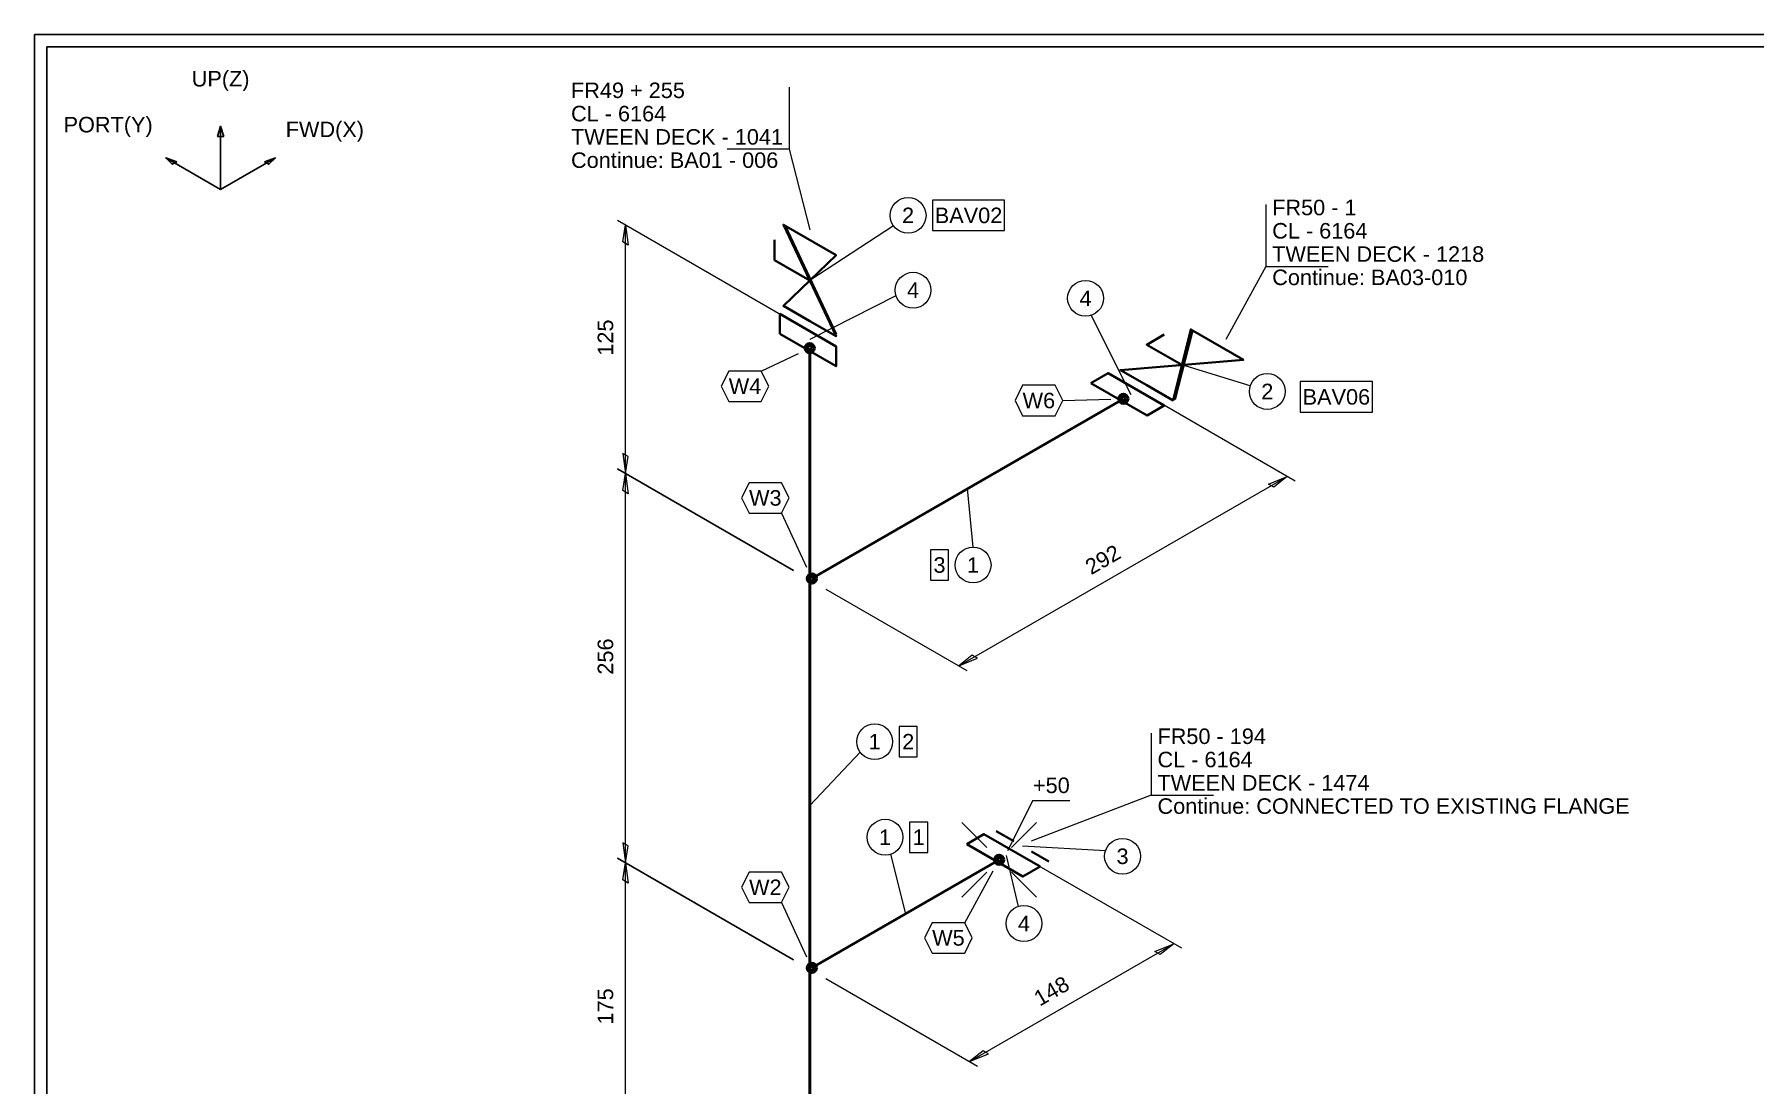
# Model space of a CAD drawing. Header units: millimetres. Extents: x 0 to 420, y 0 to 297.
# Drawn here: x 0 to 277.1, y 127.8 to 297 of the extents above; entities that cross this region are included whole.
import ezdxf
from ezdxf.enums import TextEntityAlignment as Align

# ---------------------------------------------------------------- set-up
doc = ezdxf.new("R2010")
doc.units = ezdxf.units.MM
for name, color, linetype in [('I_Coordinates', 11, 'Continuous'), ('I_CutNumbers', 10, 'Continuous'), ('I_Dimensions', 4, 'Continuous'), ('I_OtherComponents', 2, 'Continuous'), ('I_PartNumbers', 9, 'Continuous'), ('I_Pipes', 1, 'Continuous'), ('I_Tags', 8, 'Continuous'), ('SymbolsOnDrawingSheet', 1, 'Continuous')]:
    doc.layers.add(name, color=color, linetype=linetype)
doc.styles.add('Cadmatic Default Text', font='arial.ttf')

# ---------------------------------------------------------------- blocks, each defined once
blk = doc.blocks.new('SEDS_SPOOL_FORMAT_Gol_6')
at = {"layer": 'SymbolsOnDrawingSheet', "linetype": 'ByBlock', "lineweight": -3, "flags": 128}
for points in [[(0, 297), (420, 297), (420, 0), (0, 0), (0, 297)], [(418.01, 295.01), (2, 295.01)], [(2, 295.01), (2, 2)]]:
    blk.add_lwpolyline(points, dxfattribs=at)
blk = doc.blocks.new('BA01726636990_PRT_55_3')
at = {"layer": 'I_OtherComponents', "linetype": 'ByBlock', "lineweight": 35}
blk.add_line((94.01, 225.39), (85.81, 242.87), dxfattribs=at)
at = {"layer": 'I_OtherComponents', "linetype": 'ByBlock', "lineweight": 35, "flags": 128}
for points in [[(89.77, 227.51), (85.53, 229.96), (94.01, 238.13), (85.53, 243.03), (94.01, 225.07), (89.77, 227.51)], [(89.77, 234.05), (84.11, 237.31), (84.11, 240.58)]]:
    blk.add_lwpolyline(points, dxfattribs=at)
at = {"layer": 'I_OtherComponents', "flags": 1}
blk.add_attdef('ValvePos', (89.77, 234.05), '', height=2.5, dxfattribs=at)
blk = doc.blocks.new('BA01726636990_PRT_56_3')
at = {"layer": 'I_OtherComponents', "linetype": 'ByBlock', "lineweight": 35, "flags": 128}
blk.add_lwpolyline([(84.96, 225.44), (84.96, 228.66), (94.01, 223.43), (94.01, 220.22), (84.96, 225.44)], dxfattribs=at)
at = {"layer": 'I_OtherComponents', "linetype": 'ByBlock', "lineweight": 50}
for radius in [0.75, 0.375]:
    blk.add_circle((89.77, 223.16), radius, dxfattribs=at)
blk = doc.blocks.new('BA01726636990_PRT_57_3')
at = {"layer": 'I_Pipes', "linetype": 'ByBlock', "lineweight": 50}
blk.add_line((89.77, 75.81), (89.77, 223.16), dxfattribs=at)
blk = doc.blocks.new('BA01726636990_PRT_73_3')
at = {"layer": 'I_OtherComponents', "linetype": 'ByBlock', "lineweight": 35}
blk.add_line((148.6, 214.89), (151.43, 225.99), dxfattribs=at)
at = {"layer": 'I_OtherComponents', "linetype": 'ByBlock', "lineweight": 35, "flags": 128}
for points in [[(144.07, 217.18), (139.83, 219.62), (159.63, 221.26), (151.15, 226.16), (148.32, 214.73), (144.07, 217.18)], [(149.73, 220.44), (144.07, 223.71), (146.9, 225.34)]]:
    blk.add_lwpolyline(points, dxfattribs=at)
at = {"layer": 'I_OtherComponents', "flags": 1}
blk.add_attdef('ValvePos', (149.73, 220.44), '', height=2.5, dxfattribs=at)
blk = doc.blocks.new('BA01726636990_PRT_74_3')
at = {"layer": 'I_OtherComponents', "linetype": 'ByBlock', "lineweight": 35, "flags": 128}
blk.add_lwpolyline([(135.07, 217.53), (137.85, 219.13), (146.9, 213.91), (144.12, 212.3), (135.07, 217.53)], dxfattribs=at)
at = {"layer": 'I_OtherComponents', "linetype": 'ByBlock', "lineweight": 50}
for radius in [0.75, 0.375]:
    blk.add_circle((140.3, 215), radius, dxfattribs=at)
blk = doc.blocks.new('BA01726636990_PRT_75_3')
at = {"layer": 'I_Pipes', "linetype": 'ByBlock', "lineweight": 50}
blk.add_line((140.3, 215), (90.12, 186.03), dxfattribs=at)
blk = doc.blocks.new('BA01726636990_PRT_83_3')
at = {"layer": 'I_OtherComponents', "linetype": 'ByBlock', "lineweight": 35, "flags": 128}
blk.add_lwpolyline([(115.06, 143.24), (117.84, 144.85), (126.89, 139.62), (124.11, 138.02), (115.06, 143.24)], dxfattribs=at)
at = {"layer": 'I_OtherComponents', "linetype": 'ByBlock', "lineweight": 50}
for radius in [0.75, 0.375]:
    blk.add_circle((120.29, 140.71), radius, dxfattribs=at)
blk = doc.blocks.new('BA01726636990_PRT_84_3')
at = {"layer": 'I_Pipes', "linetype": 'ByBlock', "lineweight": 50}
blk.add_line((120.29, 140.71), (90.12, 123.29), dxfattribs=at)
blk = doc.blocks.new('BA01726636990_PRT_92_3')
at = {"layer": 'I_OtherComponents', "linetype": 'ByBlock', "lineweight": 35}
for p, q in [((122.65, 143.71), (119.82, 145.34)), ((128.31, 140.44), (125.48, 142.07))]:
    blk.add_line(p, q, dxfattribs=at)
blk = doc.blocks.new('BA01726636990_DIM_0_3')
at = {"layer": 'I_Dimensions', "linetype": 'ByBlock', "lineweight": 0}
for p, q in [((58.81, 140.96), (87.17, 124.59)), ((60.11, 90.21), (60.11, 140.21)), ((87.17, 74.59), (58.81, 90.96))]:
    blk.add_line(p, q, dxfattribs=at)
at = {"layer": 'I_Dimensions', "linetype": 'ByBlock', "lineweight": 0, "flags": 128}
for points in [[(60.11, 140.21), (60.54, 136.96), (59.67, 137.46), (60.11, 140.21)], [(60.11, 90.21), (60.54, 92.96), (59.67, 93.46), (60.11, 90.21)]]:
    blk.add_lwpolyline(points, dxfattribs=at)
at = {"layer": 'I_Dimensions', "linetype": 'ByBlock', "lineweight": 0, "style": 'Cadmatic Default Text'}
blk.add_text('175', height=2.5, rotation=90, dxfattribs=at).set_placement((56.86, 117.09), align=Align.MIDDLE_CENTER)
blk = doc.blocks.new('BA01726636990_DIM_1_3')
at = {"layer": 'I_Dimensions', "linetype": 'ByBlock', "lineweight": 0}
for p, q in [((58.81, 203.7), (87.17, 187.32)), ((60.11, 140.21), (60.11, 202.95)), ((87.17, 124.59), (58.81, 140.96))]:
    blk.add_line(p, q, dxfattribs=at)
at = {"layer": 'I_Dimensions', "linetype": 'ByBlock', "lineweight": 0, "flags": 128}
for points in [[(60.11, 202.95), (60.54, 199.7), (59.67, 200.2), (60.11, 202.95)], [(60.11, 140.21), (60.54, 142.96), (59.67, 143.46), (60.11, 140.21)]]:
    blk.add_lwpolyline(points, dxfattribs=at)
at = {"layer": 'I_Dimensions', "linetype": 'ByBlock', "lineweight": 0, "style": 'Cadmatic Default Text'}
blk.add_text('256', height=2.5, rotation=90, dxfattribs=at).set_placement((56.86, 173.46), align=Align.MIDDLE_CENTER)
blk = doc.blocks.new('BA01726636990_DIM_2_3')
at = {"layer": 'I_Dimensions', "linetype": 'ByBlock', "lineweight": 0}
for p, q in [((167.99, 201.73), (145.26, 214.86)), ((113.8, 171.95), (166.69, 202.48)), ((92.37, 184.32), (115.1, 171.2))]:
    blk.add_line(p, q, dxfattribs=at)
at = {"layer": 'I_Dimensions', "linetype": 'ByBlock', "lineweight": 0, "flags": 128}
for points in [[(166.69, 202.48), (164.53, 200.73), (163.66, 201.23), (166.69, 202.48)], [(113.8, 171.95), (116.83, 173.2), (115.97, 173.7), (113.8, 171.95)]]:
    blk.add_lwpolyline(points, dxfattribs=at)
at = {"layer": 'I_Dimensions', "linetype": 'ByBlock', "lineweight": 0, "style": 'Cadmatic Default Text'}
blk.add_text('292', height=2.5, rotation=30, dxfattribs=at).set_placement((137, 189.09), align=Align.MIDDLE_CENTER)
blk = doc.blocks.new('BA01726636990_DIM_3_3')
at = {"layer": 'I_Dimensions', "linetype": 'ByBlock', "lineweight": 0}
for p, q in [((149.71, 126.45), (125.25, 140.57)), ((115.53, 108.21), (148.41, 127.2)), ((92.37, 121.59), (116.83, 107.46))]:
    blk.add_line(p, q, dxfattribs=at)
at = {"layer": 'I_Dimensions', "linetype": 'ByBlock', "lineweight": 0, "flags": 128}
for points in [[(148.41, 127.2), (146.25, 125.45), (145.38, 125.95), (148.41, 127.2)], [(115.53, 108.21), (118.56, 109.46), (117.7, 109.96), (115.53, 108.21)]]:
    blk.add_lwpolyline(points, dxfattribs=at)
at = {"layer": 'I_Dimensions', "linetype": 'ByBlock', "lineweight": 0, "style": 'Cadmatic Default Text'}
blk.add_text('148', height=2.5, rotation=30, dxfattribs=at).set_placement((128.73, 119.58), align=Align.MIDDLE_CENTER)
blk = doc.blocks.new('BA01726636990_DIM_4_3')
at = {"layer": 'I_Dimensions', "linetype": 'ByBlock', "lineweight": 0}
for p, q in [((58.81, 243.76), (87.17, 227.38)), ((60.11, 202.95), (60.11, 243.01)), ((87.17, 187.32), (58.81, 203.7))]:
    blk.add_line(p, q, dxfattribs=at)
at = {"layer": 'I_Dimensions', "linetype": 'ByBlock', "lineweight": 0, "flags": 128}
for points in [[(60.11, 243.01), (60.54, 239.76), (59.67, 240.26), (60.11, 243.01)], [(60.11, 202.95), (60.54, 205.7), (59.67, 206.2), (60.11, 202.95)]]:
    blk.add_lwpolyline(points, dxfattribs=at)
at = {"layer": 'I_Dimensions', "linetype": 'ByBlock', "lineweight": 0, "style": 'Cadmatic Default Text'}
blk.add_text('125', height=2.5, rotation=90, dxfattribs=at).set_placement((56.86, 224.85), align=Align.MIDDLE_CENTER)
blk = doc.blocks.new('BA01726636990_CRD_0_3')
at = {"layer": 'I_Coordinates', "linetype": 'ByBlock', "lineweight": 0}
blk.add_line((86.48, 255.19), (89.77, 242.21), dxfattribs=at)
at = {"layer": 'I_Coordinates', "linetype": 'ByBlock', "lineweight": 0, "flags": 128}
blk.add_lwpolyline([(86.48, 265.19), (86.48, 255.19), (76.48, 255.19)], dxfattribs=at)
at = {"layer": 'I_Coordinates', "linetype": 'ByBlock', "lineweight": 0, "style": 'Cadmatic Default Text'}
for s, p in [('FR49 + 255', (51.32, 263.44)), ('CL - 6164', (51.32, 259.69)), ('TWEEN DECK - 1041', (51.32, 255.94)), ('Continue: BA01 - 006', (51.32, 252.19))]:
    blk.add_text(s, height=2.5, dxfattribs=at).set_placement(p)
blk = doc.blocks.new('BA01726636990_CRD_1_3')
at = {"layer": 'I_Coordinates', "linetype": 'ByBlock', "lineweight": 0}
blk.add_line((163.28, 236.31), (156.8, 224.52), dxfattribs=at)
at = {"layer": 'I_Coordinates', "linetype": 'ByBlock', "lineweight": 0, "flags": 128}
blk.add_lwpolyline([(163.28, 246.31), (163.28, 236.31), (173.28, 236.31)], dxfattribs=at)
at = {"layer": 'I_Coordinates', "linetype": 'ByBlock', "lineweight": 0, "style": 'Cadmatic Default Text'}
for s, p in [('FR50 - 1', (164.28, 244.56)), ('CL - 6164', (164.28, 240.81)), ('TWEEN DECK - 1218', (164.28, 237.06)), ('Continue: BA03-010', (164.28, 233.31))]:
    blk.add_text(s, height=2.5, dxfattribs=at).set_placement(p)
blk = doc.blocks.new('BA01726636990_PTN_0_3')
at = {"layer": 'I_PartNumbers', "linetype": 'ByBlock', "lineweight": 0}
blk.add_line((103.28, 242.84), (89.77, 234.05), dxfattribs=at)
blk.add_circle((105.62, 244.54), 2.89, dxfattribs=at)
at = {"layer": 'I_PartNumbers', "linetype": 'ByBlock', "lineweight": 0, "style": 'Cadmatic Default Text'}
blk.add_text('2', height=2.5, dxfattribs=at).set_placement((105.62, 244.54), align=Align.MIDDLE_CENTER)
blk = doc.blocks.new('BA01726636990_PTN_1_3')
at = {"layer": 'I_PartNumbers', "linetype": 'ByBlock', "lineweight": 0}
blk.add_line((103.67, 231.59), (89.77, 224.52), dxfattribs=at)
blk.add_circle((106.42, 232.48), 2.89, dxfattribs=at)
at = {"layer": 'I_PartNumbers', "linetype": 'ByBlock', "lineweight": 0, "style": 'Cadmatic Default Text'}
blk.add_text('4', height=2.5, dxfattribs=at).set_placement((106.42, 232.48), align=Align.MIDDLE_CENTER)
blk = doc.blocks.new('BA01726636990_PTN_2_3')
at = {"layer": 'I_PartNumbers', "linetype": 'ByBlock', "lineweight": 0}
blk.add_line((135.11, 228.43), (141.48, 215.68), dxfattribs=at)
blk.add_circle((134.21, 231.18), 2.89, dxfattribs=at)
at = {"layer": 'I_PartNumbers', "linetype": 'ByBlock', "lineweight": 0, "style": 'Cadmatic Default Text'}
blk.add_text('4', height=2.5, dxfattribs=at).set_placement((134.21, 231.18), align=Align.MIDDLE_CENTER)
blk = doc.blocks.new('BA01726636990_PTN_3_3')
at = {"layer": 'I_PartNumbers', "linetype": 'ByBlock', "lineweight": 0}
blk.add_line((116.09, 191.1), (115.21, 200.51), dxfattribs=at)
blk.add_circle((116.09, 188.21), 2.89, dxfattribs=at)
at = {"layer": 'I_PartNumbers', "linetype": 'ByBlock', "lineweight": 0, "style": 'Cadmatic Default Text'}
blk.add_text('1', height=2.5, dxfattribs=at).set_placement((116.09, 188.21), align=Align.MIDDLE_CENTER)
blk = doc.blocks.new('BA01726636990_PTN_4_3')
at = {"layer": 'I_PartNumbers', "linetype": 'ByBlock', "lineweight": 0}
blk.add_line((160.74, 217.07), (149.73, 220.44), dxfattribs=at)
blk.add_circle((163.49, 216.17), 2.89, dxfattribs=at)
at = {"layer": 'I_PartNumbers', "linetype": 'ByBlock', "lineweight": 0, "style": 'Cadmatic Default Text'}
blk.add_text('2', height=2.5, dxfattribs=at).set_placement((163.49, 216.17), align=Align.MIDDLE_CENTER)
blk = doc.blocks.new('BA01726636990_PTN_6_3')
at = {"layer": 'I_PartNumbers', "linetype": 'ByBlock', "lineweight": 0}
blk.add_line((123.4, 133.2), (121.47, 141.39), dxfattribs=at)
blk.add_circle((124.29, 130.45), 2.89, dxfattribs=at)
at = {"layer": 'I_PartNumbers', "linetype": 'ByBlock', "lineweight": 0, "style": 'Cadmatic Default Text'}
blk.add_text('4', height=2.5, dxfattribs=at).set_placement((124.29, 130.45), align=Align.MIDDLE_CENTER)
blk = doc.blocks.new('BA01726636990_PTN_8_3')
at = {"layer": 'I_PartNumbers', "linetype": 'ByBlock', "lineweight": 0}
blk.add_line((97.9, 158.04), (89.77, 149.48), dxfattribs=at)
blk.add_circle((100.24, 159.74), 2.89, dxfattribs=at)
at = {"layer": 'I_PartNumbers', "linetype": 'ByBlock', "lineweight": 0, "style": 'Cadmatic Default Text'}
blk.add_text('1', height=2.5, dxfattribs=at).set_placement((100.24, 159.74), align=Align.MIDDLE_CENTER)
blk = doc.blocks.new('BA01726636990_PTN_9_3')
at = {"layer": 'I_PartNumbers', "linetype": 'ByBlock', "lineweight": 0}
blk.add_line((102.8, 141.6), (105.21, 132), dxfattribs=at)
blk.add_circle((101.91, 144.35), 2.89, dxfattribs=at)
at = {"layer": 'I_PartNumbers', "linetype": 'ByBlock', "lineweight": 0, "style": 'Cadmatic Default Text'}
blk.add_text('1', height=2.5, dxfattribs=at).set_placement((101.91, 144.35), align=Align.MIDDLE_CENTER)
blk = doc.blocks.new('BA01726636990_CUT_10_3')
at = {"layer": 'I_CutNumbers', "linetype": 'ByBlock', "lineweight": 0, "flags": 128}
blk.add_lwpolyline([(112.15, 185.76), (112.15, 190.66), (109.21, 190.66), (109.21, 185.76), (112.15, 185.76)], dxfattribs=at)
at = {"layer": 'I_CutNumbers', "linetype": 'ByBlock', "lineweight": 0, "style": 'Cadmatic Default Text'}
blk.add_text('3', height=2.5, dxfattribs=at).set_placement((110.68, 188.21), align=Align.MIDDLE_CENTER)
blk = doc.blocks.new('BA01726636990_CUT_11_3')
at = {"layer": 'I_CutNumbers', "linetype": 'ByBlock', "lineweight": 0, "flags": 128}
blk.add_lwpolyline([(107.11, 157.29), (107.11, 162.19), (104.17, 162.19), (104.17, 157.29), (107.11, 157.29)], dxfattribs=at)
at = {"layer": 'I_CutNumbers', "linetype": 'ByBlock', "lineweight": 0, "style": 'Cadmatic Default Text'}
blk.add_text('2', height=2.5, dxfattribs=at).set_placement((105.64, 159.74), align=Align.MIDDLE_CENTER)
blk = doc.blocks.new('BA01726636990_CUT_12_3')
at = {"layer": 'I_CutNumbers', "linetype": 'ByBlock', "lineweight": 0, "flags": 128}
blk.add_lwpolyline([(108.78, 141.9), (108.78, 146.8), (105.84, 146.8), (105.84, 141.9), (108.78, 141.9)], dxfattribs=at)
at = {"layer": 'I_CutNumbers', "linetype": 'ByBlock', "lineweight": 0, "style": 'Cadmatic Default Text'}
blk.add_text('1', height=2.5, dxfattribs=at).set_placement((107.31, 144.35), align=Align.MIDDLE_CENTER)
blk = doc.blocks.new('BA01726636990_vpo_13_3')
at = {"layer": 'I_Tags', "linetype": 'ByBlock', "lineweight": 0, "flags": 128}
blk.add_lwpolyline([(121.17, 242.09), (121.17, 246.99), (109.56, 246.99), (109.56, 242.09), (121.17, 242.09)], dxfattribs=at)
at = {"layer": 'I_Tags', "linetype": 'ByBlock', "lineweight": 0, "style": 'Cadmatic Default Text'}
blk.add_text('BAV02', height=2.5, dxfattribs=at).set_placement((115.36, 244.54), align=Align.MIDDLE_CENTER)
blk = doc.blocks.new('BA01726636990_vpo_14_3')
at = {"layer": 'I_Tags', "linetype": 'ByBlock', "lineweight": 0, "flags": 128}
blk.add_lwpolyline([(180.43, 212.85), (180.43, 217.75), (168.81, 217.75), (168.81, 212.85), (180.43, 212.85)], dxfattribs=at)
at = {"layer": 'I_Tags', "linetype": 'ByBlock', "lineweight": 0, "style": 'Cadmatic Default Text'}
blk.add_text('BAV06', height=2.5, dxfattribs=at).set_placement((174.62, 215.3), align=Align.MIDDLE_CENTER)
blk = doc.blocks.new('Pi_Weld_0')
at = {"layer": 'I_Tags', "linetype": 'ByBlock', "lineweight": 0, "flags": 128}
for points in [[(-2.62, 2.45), (-3.84, 0)], [(-3.84, 0), (-2.62, -2.45)], [(2.62, 2.45), (-2.62, 2.45)], [(3.84, 0), (2.62, 2.45)], [(2.62, -2.45), (3.84, 0)], [(-2.62, -2.45), (2.62, -2.45)], [(2.62, -2.45), (6.66, -11.18)]]:
    blk.add_lwpolyline(points, dxfattribs=at)
at = {"layer": 'I_Tags', "linetype": 'ByBlock', "lineweight": 0, "style": 'Cadmatic Default Text'}
blk.add_text('W3', height=2.5, dxfattribs=at).set_placement((0, 0), align=Align.MIDDLE_CENTER)
blk = doc.blocks.new('Pi_Weld_1')
at = {"layer": 'I_Tags', "linetype": 'ByBlock', "lineweight": 0, "flags": 128}
for points in [[(-2.62, 2.45), (-3.84, 0)], [(-3.84, 0), (-2.62, -2.45)], [(2.62, 2.45), (-2.62, 2.45)], [(3.84, 0), (2.62, 2.45)], [(2.62, -2.45), (3.84, 0)], [(-2.62, -2.45), (2.62, -2.45)], [(2.62, -2.45), (6.66, -11.18)]]:
    blk.add_lwpolyline(points, dxfattribs=at)
at = {"layer": 'I_Tags', "linetype": 'ByBlock', "lineweight": 0, "style": 'Cadmatic Default Text'}
blk.add_text('W2', height=2.5, dxfattribs=at).set_placement((0, 0), align=Align.MIDDLE_CENTER)
blk = doc.blocks.new('Pi_Weld_2')
at = {"layer": 'I_Tags', "linetype": 'ByBlock', "lineweight": 0, "flags": 128}
for points in [[(2.62, 2.45), (7.21, 10.83)], [(-2.62, 2.45), (-3.84, 0)], [(-3.84, 0), (-2.62, -2.45)], [(2.62, 2.45), (-2.62, 2.45)], [(3.84, 0), (2.62, 2.45)], [(2.62, -2.45), (3.84, 0)], [(-2.62, -2.45), (2.62, -2.45)]]:
    blk.add_lwpolyline(points, dxfattribs=at)
at = {"layer": 'I_Tags', "linetype": 'ByBlock', "lineweight": 0, "style": 'Cadmatic Default Text'}
blk.add_text('W5', height=2.5, dxfattribs=at).set_placement((0, 0), align=Align.MIDDLE_CENTER)
blk = doc.blocks.new('Pi_Weld_3')
at = {"layer": 'I_Tags', "linetype": 'ByBlock', "lineweight": 0, "flags": 128}
for points in [[(2.62, 2.45), (8.61, 5.29)], [(-2.62, 2.45), (-3.84, 0)], [(-3.84, 0), (-2.62, -2.45)], [(2.62, 2.45), (-2.62, 2.45)], [(3.84, 0), (2.62, 2.45)], [(2.62, -2.45), (3.84, 0)], [(-2.62, -2.45), (2.62, -2.45)]]:
    blk.add_lwpolyline(points, dxfattribs=at)
at = {"layer": 'I_Tags', "linetype": 'ByBlock', "lineweight": 0, "style": 'Cadmatic Default Text'}
blk.add_text('W4', height=2.5, dxfattribs=at).set_placement((0, 0), align=Align.MIDDLE_CENTER)
blk = doc.blocks.new('Pi_Weld_4')
at = {"layer": 'I_Tags', "linetype": 'ByBlock', "lineweight": 0, "flags": 128}
for points in [[(-2.62, 2.45), (-3.84, 0)], [(-3.84, 0), (-2.62, -2.45)], [(2.62, 2.45), (-2.62, 2.45)], [(3.84, 0), (2.62, 2.45)], [(2.62, -2.45), (3.84, 0)], [(3.84, 0), (11.61, 0.23)], [(-2.62, -2.45), (2.62, -2.45)]]:
    blk.add_lwpolyline(points, dxfattribs=at)
at = {"layer": 'I_Tags', "linetype": 'ByBlock', "lineweight": 0, "style": 'Cadmatic Default Text'}
blk.add_text('W6', height=2.5, dxfattribs=at).set_placement((0, 0), align=Align.MIDDLE_CENTER)

msp = doc.modelspace()

# ---------------------------------------------------------------- linework, layer by layer
at = {"layer": 'I_Coordinates', "linetype": 'ByBlock', "lineweight": 0}
msp.add_line((179.93, 174.42), (160.6, 167.01), dxfattribs=at)
at = {"layer": 'I_Coordinates', "linetype": 'ByBlock', "lineweight": 0, "flags": 128}
msp.add_lwpolyline([(179.93, 184.42), (179.93, 174.42), (189.93, 174.42)], dxfattribs=at)
at = {"layer": 'I_OtherComponents', "linetype": 'ByBlock', "lineweight": 50}
for centre, radius in [((125.25, 209.33), 0.75), ((125.25, 209.33), 0.375), ((125.25, 146.59), 0.75), ((125.25, 146.59), 0.375)]:
    msp.add_circle(centre, radius, dxfattribs=at)
at = {"layer": 'I_Tags', "linetype": 'ByBlock', "lineweight": 0, "flags": 128}
for points in [[(160.87, 173.57), (156.78, 165.47)], [(160.87, 173.57), (166.79, 173.57)], [(153.42, 166.01), (149.42, 170.01)], [(157.42, 166.01), (161.42, 170.01)], [(153.42, 162.01), (149.42, 158.01)], [(157.42, 162.01), (161.42, 158.01)]]:
    msp.add_lwpolyline(points, dxfattribs=at)
at = {"layer": 'SymbolsOnDrawingSheet', "linetype": 'ByBlock', "lineweight": 25, "flags": 128}
for points in [[(30.5, 280.57), (30, 282.21), (29.5, 280.57), (30.5, 280.57)], [(30, 272), (30, 282.21)], [(22.93, 276.49), (21.16, 277.1), (22.22, 276.08), (22.93, 276.49)], [(30, 272), (21.16, 277.1)], [(30, 272), (38.84, 277.1)], [(37.07, 276.49), (38.84, 277.1), (37.78, 276.08), (37.07, 276.49)]]:
    msp.add_lwpolyline(points, dxfattribs=at)

# ---------------------------------------------------------------- block references
at = {"layer": 'I_Coordinates', "lineweight": 0}
for name in ['BA01726636990_CRD_0_3', 'BA01726636990_CRD_1_3']:
    msp.add_blockref(name, (35.13, 23.3), dxfattribs=at)
at = {"layer": 'I_CutNumbers', "lineweight": 0}
for name in ['BA01726636990_CUT_10_3', 'BA01726636990_CUT_11_3', 'BA01726636990_CUT_12_3']:
    msp.add_blockref(name, (35.13, 23.3), dxfattribs=at)
at = {"layer": 'I_Dimensions', "lineweight": 0}
for name in ['BA01726636990_DIM_4_3', 'BA01726636990_DIM_2_3', 'BA01726636990_DIM_1_3', 'BA01726636990_DIM_0_3', 'BA01726636990_DIM_3_3']:
    msp.add_blockref(name, (35.13, 23.3), dxfattribs=at)
at = {"layer": 'I_OtherComponents', "lineweight": 35}
for name in ['BA01726636990_PRT_55_3', 'BA01726636990_PRT_56_3', 'BA01726636990_PRT_73_3', 'BA01726636990_PRT_74_3', 'BA01726636990_PRT_83_3', 'BA01726636990_PRT_92_3']:
    msp.add_blockref(name, (35.13, 23.3), dxfattribs=at)
at = {"layer": 'I_PartNumbers', "lineweight": 0}
for name in ['BA01726636990_PTN_0_3', 'BA01726636990_PTN_1_3', 'BA01726636990_PTN_2_3', 'BA01726636990_PTN_4_3', 'BA01726636990_PTN_3_3', 'BA01726636990_PTN_8_3', 'BA01726636990_PTN_9_3', 'BA01726636990_PTN_6_3']:
    msp.add_blockref(name, (35.13, 23.3), dxfattribs=at)
at = {"layer": 'I_Pipes', "lineweight": 50}
for name in ['BA01726636990_PRT_57_3', 'BA01726636990_PRT_75_3', 'BA01726636990_PRT_84_3']:
    msp.add_blockref(name, (35.13, 23.3), dxfattribs=at)
at = {"layer": 'I_Tags', "lineweight": 0}
for name in ['BA01726636990_vpo_13_3', 'BA01726636990_vpo_14_3']:
    msp.add_blockref(name, (35.13, 23.3), dxfattribs=at)
at = {"layer": 'I_Tags'}
for name, p in [('Pi_Weld_3', (114.48, 240.31)), ('Pi_Weld_4', (161.82, 238.01)), ('Pi_Weld_0', (117.75, 222.32)), ('Pi_Weld_1', (117.75, 159.58)), ('Pi_Weld_2', (147.25, 151.43))]:
    msp.add_blockref(name, p, dxfattribs=at)
at = {"layer": 'SymbolsOnDrawingSheet'}
msp.add_blockref('SEDS_SPOOL_FORMAT_Gol_6', (0, 0), dxfattribs=at)

# ---------------------------------------------------------------- texts
at = {"layer": 'I_Coordinates', "linetype": 'ByBlock', "lineweight": 0, "style": 'Cadmatic Default Text'}
for s, p in [('FR50 - 194', (180.93, 182.67)), ('CL - 6164', (180.93, 178.92)), ('TWEEN DECK - 1474', (180.93, 175.17)), ('Continue: CONNECTED TO EXISTING FLANGE', (180.93, 171.42))]:
    msp.add_text(s, height=2.5, dxfattribs=at).set_placement(p)
at = {"layer": 'I_Tags', "linetype": 'ByBlock', "lineweight": 0, "style": 'Cadmatic Default Text'}
msp.add_text('+50', height=2.5, dxfattribs=at).set_placement((163.83, 176.02), align=Align.MIDDLE_CENTER)
at = {"layer": 'SymbolsOnDrawingSheet', "linetype": 'ByBlock', "lineweight": 25, "style": 'Cadmatic Default Text'}
for s, p in [('UP(Z)', (30, 289.86)), ('PORT(Y)', (11.88, 282.46)), ('FWD(X)', (46.79, 281.7))]:
    msp.add_text(s, height=2.5, dxfattribs=at).set_placement(p, align=Align.MIDDLE_CENTER)

# ---------------------------------------------------------------- next in the draw order: wipeouts: each hides what was drawn before it
msp.add_wipeout([(172.21, 167.67), (172.21, 161.48), (178.39, 161.48), (178.39, 167.67)]).dxf.layer = 'I_PartNumbers'

# ---------------------------------------------------------------- next in the draw order: linework, layer by layer
at = {"layer": 'I_PartNumbers', "linetype": 'ByBlock', "lineweight": 0}
msp.add_line((172.55, 165.47), (159.19, 166.19), dxfattribs=at)
msp.add_circle((175.3, 164.58), 2.89, dxfattribs=at)

# ---------------------------------------------------------------- next in the draw order: texts
at = {"layer": 'I_PartNumbers', "linetype": 'ByBlock', "lineweight": 0, "style": 'Cadmatic Default Text'}
msp.add_text('3', height=2.5, dxfattribs=at).set_placement((175.3, 164.58), align=Align.MIDDLE_CENTER)

doc.saveas('drawing.dxf')
